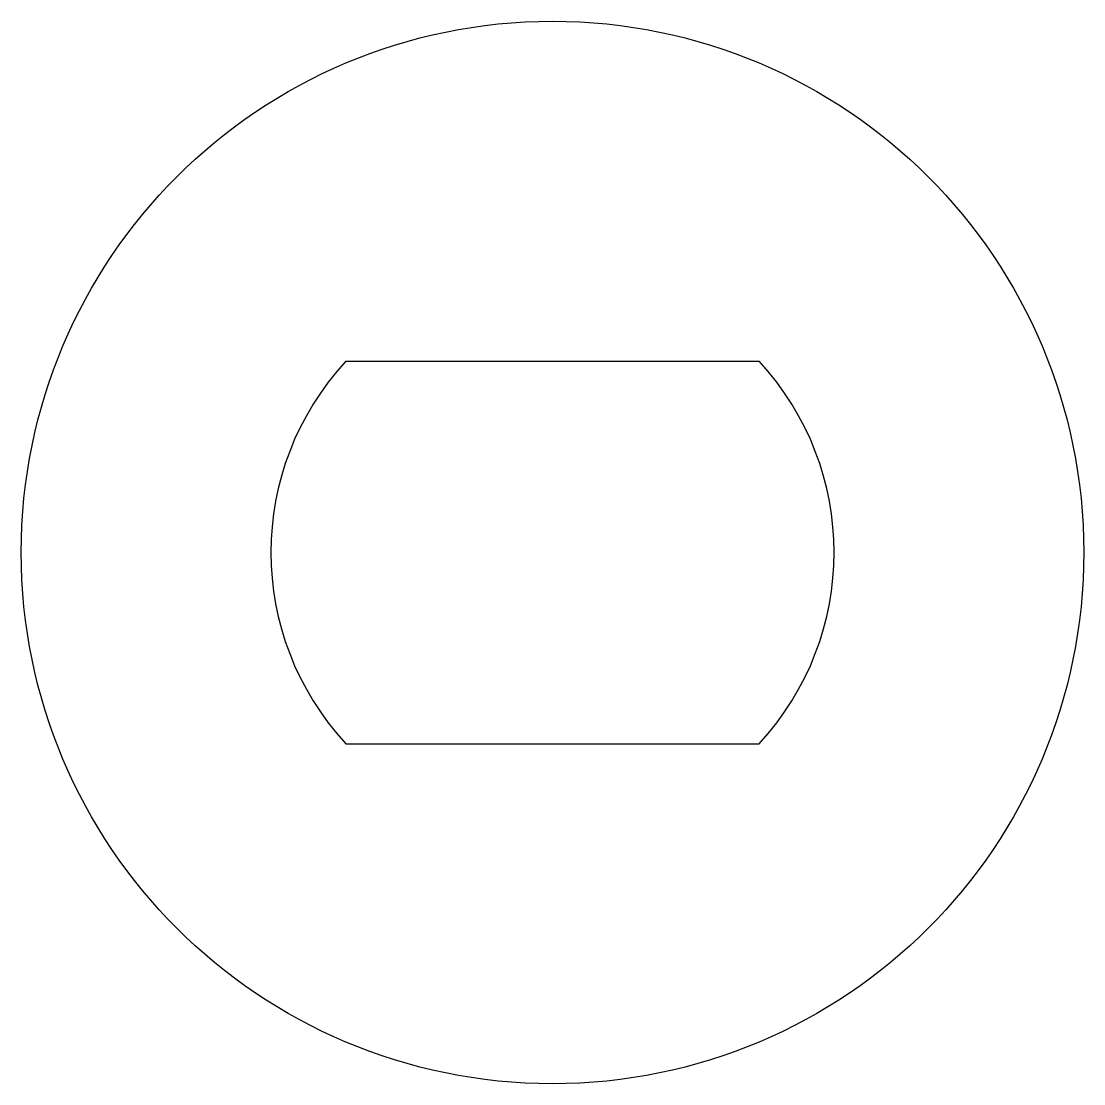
# Model space of a CAD drawing. Extents: x -5 to 5, y -5 to 5.
import ezdxf

# ---------------------------------------------------------------- set-up
doc = ezdxf.new("R2010")
doc.units = 0
doc.layers.add('VISIBLE', color=7, linetype='CONTINUOUS')

msp = doc.modelspace()

# ---------------------------------------------------------------- linework, layer by layer
at = {"layer": 'VISIBLE'}
for p, q in [((-1.945, 1.8), (1.945, 1.8)), ((-1.945, -1.8), (1.945, -1.8))]:
    msp.add_line(p, q, dxfattribs=at)
msp.add_circle((0, 0), 5, dxfattribs=at)
for start, end in [(137.2153, 222.7847), (317.2153, 42.7847)]:
    msp.add_arc((0, 0), 2.65, start, end, dxfattribs=at)

doc.saveas('drawing.dxf')
